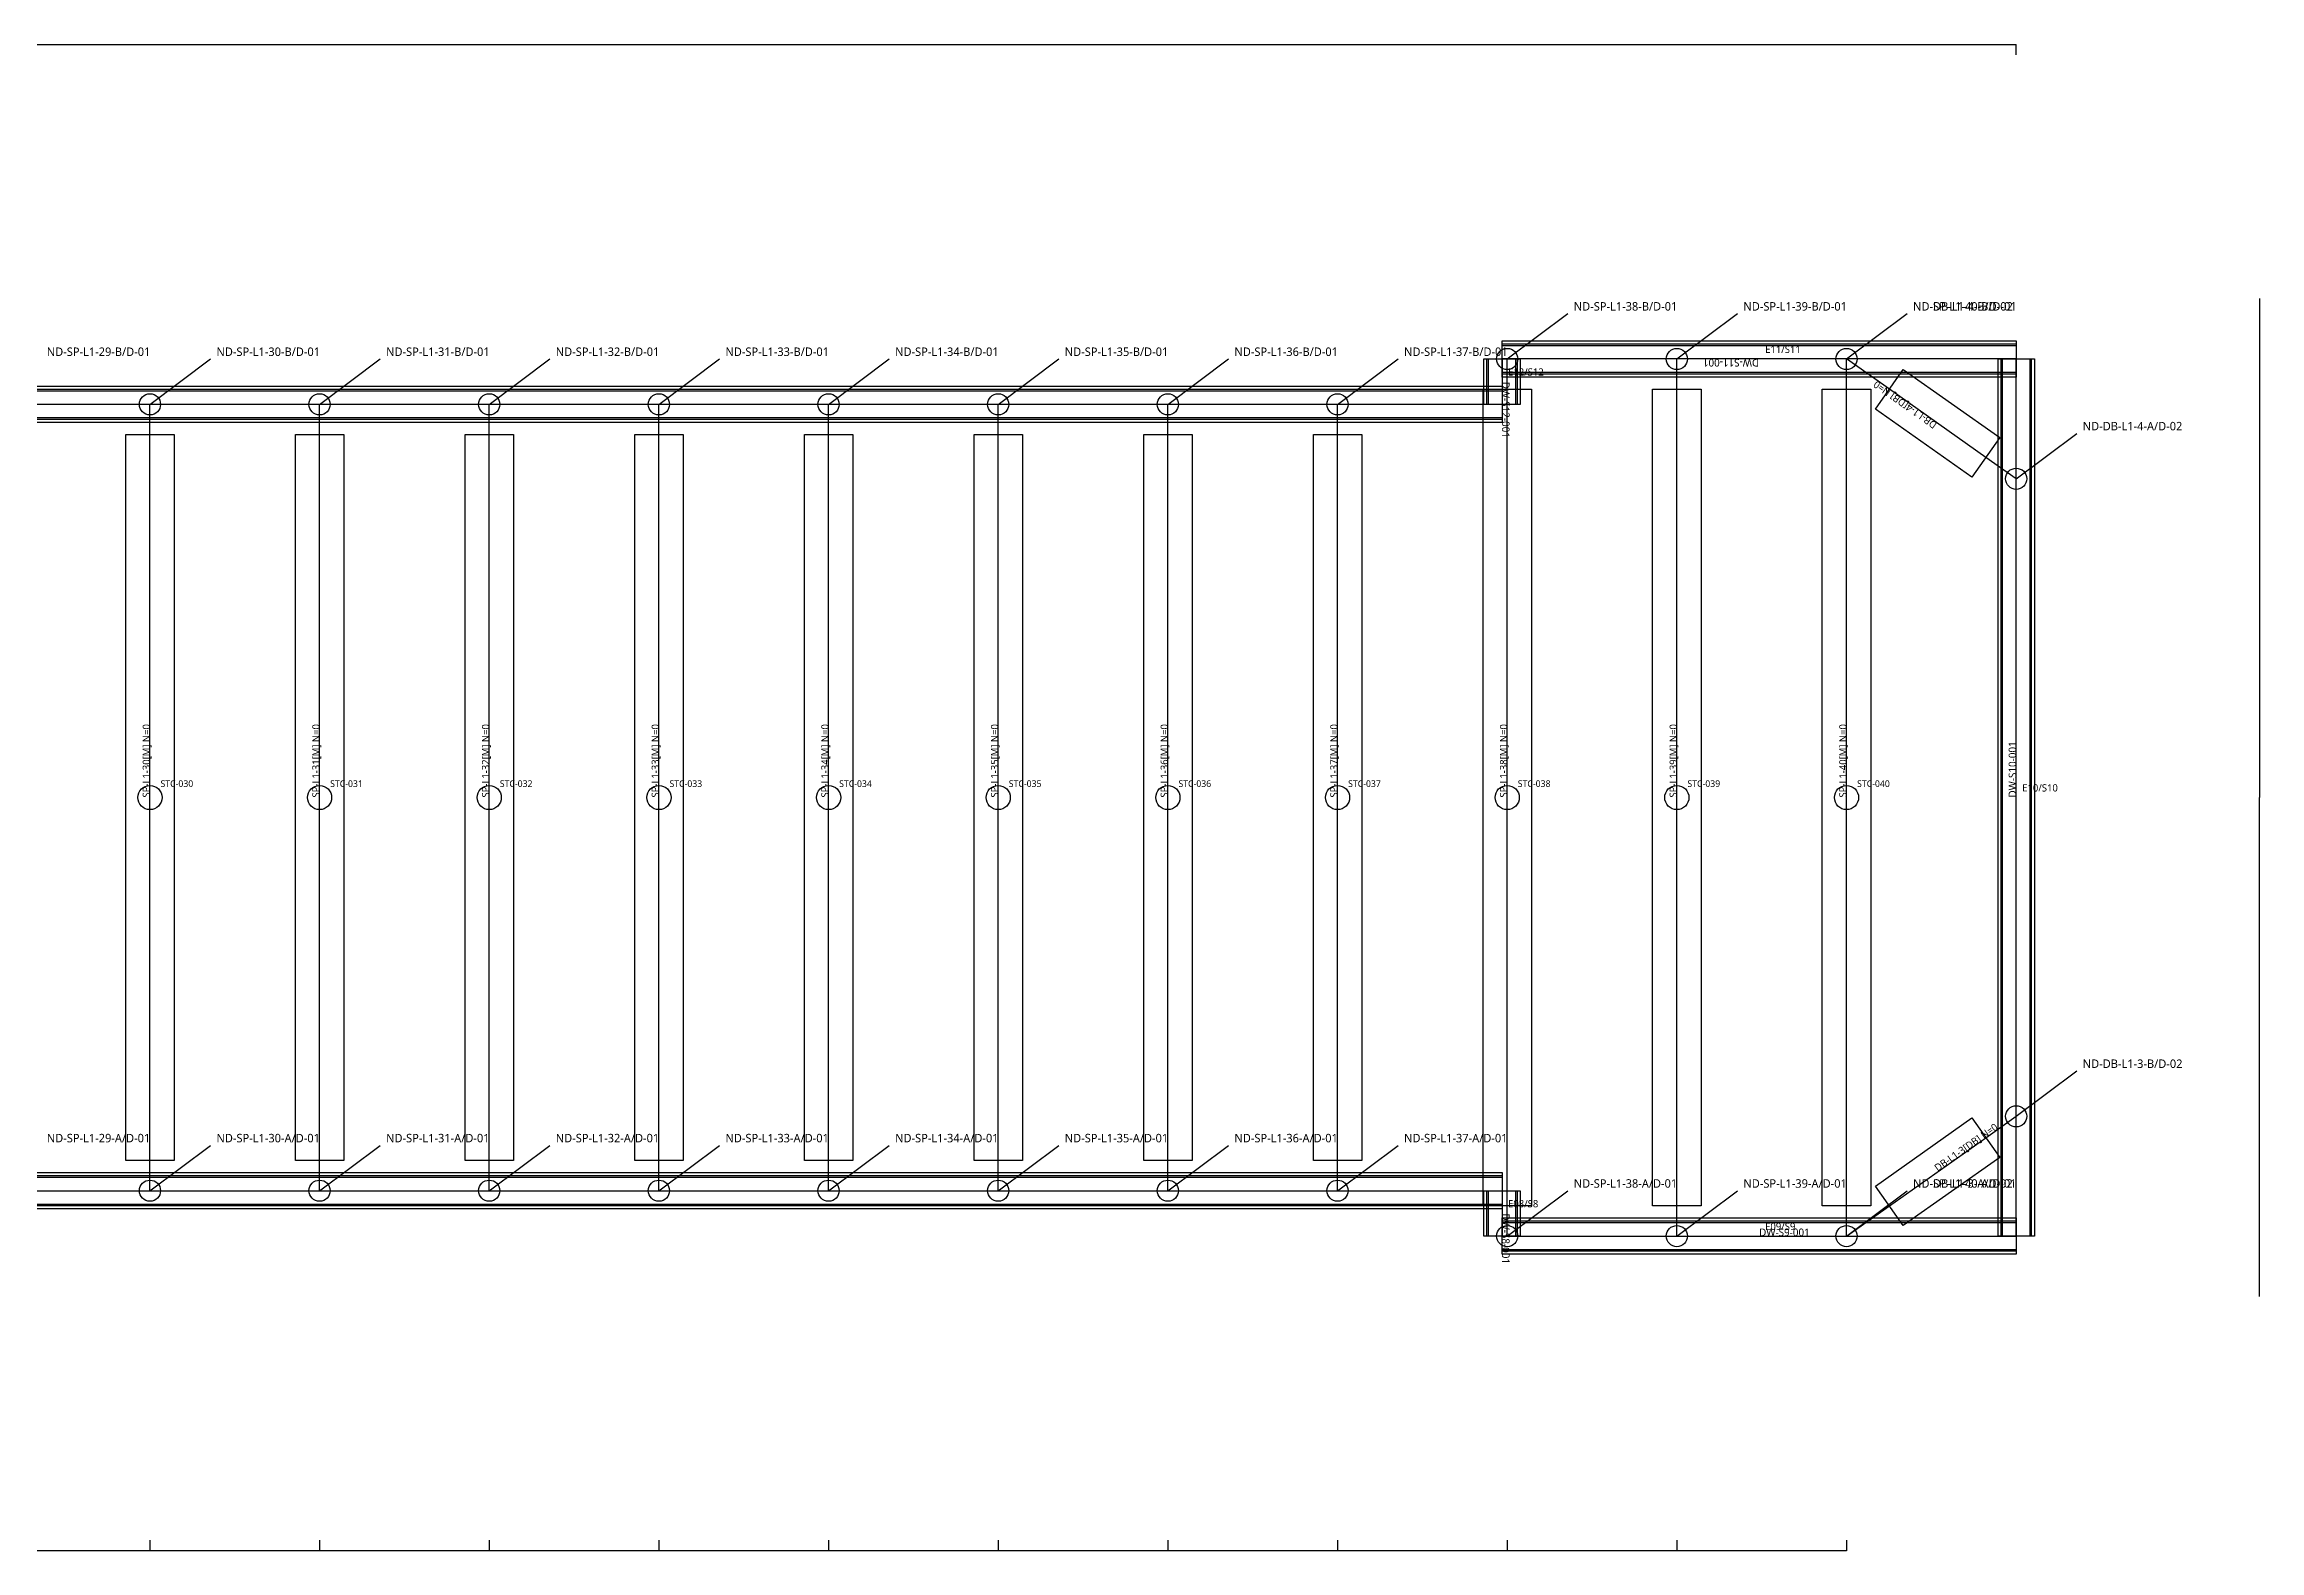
# Model space of a CAD drawing. Header units: millimetres. Extents: x -115600 to 213125, y -36808 to 24904.
# Drawn here: x 49801 to 123051, y -24902 to 24904 of the extents above; entities that cross this region are included whole.
import ezdxf

# ---------------------------------------------------------------- set-up
doc = ezdxf.new("R2010")
doc.units = ezdxf.units.MM
for name, color, linetype in [('PIT_COLUMN', 4, 'CONTINUOUS'), ('PIT_DIM', 5, 'CONTINUOUS'), ('PIT_EXCAVATION', 2, 'CONTINUOUS'), ('PIT_LEADER', 6, 'CONTINUOUS'), ('PIT_NODE', 4, 'CONTINUOUS'), ('PIT_RIGID_ARM', 4, 'CONTINUOUS'), ('PIT_SUPPORT_L01_CORNER', 4, 'CONTINUOUS'), ('PIT_SUPPORT_L01_CORNER_CL', 4, 'CONTINUOUS'), ('PIT_SUPPORT_L01_MAIN', 1, 'CONTINUOUS'), ('PIT_SUPPORT_L01_MAIN_CL', 1, 'CONTINUOUS'), ('PIT_TEXT', 7, 'CONTINUOUS'), ('PIT_WALE_CL', 7, 'CONTINUOUS'), ('PIT_WALE_L00', 1, 'CONTINUOUS'), ('PIT_WALE_L01', 2, 'CONTINUOUS'), ('PIT_WALL', 7, 'CONTINUOUS'), ('PIT_WALL_CL', 7, 'CONTINUOUS')]:
    doc.layers.add(name, color=color, linetype=linetype)
doc.styles.add('OpenSansCondensed-Light', font='OpenSansCondensed-Light.ttf')
doc.styles.add('PIT_CN', font='msyh.ttf')
doc.dimstyles.new('EZDXF', dxfattribs={"dimtxt": 0.25, "dimasz": 0.175, "dimexe": 0.375, "dimexo": 0.125, "dimgap": 0.1, "dimtad": 1, "dimlfac": 100, "dimzin": 12, "dimdsep": 46, "dimtxsty": 'OpenSansCondensed-Light', "dimblk": 'ARCHTICK', "dimcen": 2.5, "dimazin": 3, "dimtfac": 0.5, "dimtmove": 2, "dimatfit": 3})
doc.dimstyles.new('PIT_DIM', dxfattribs={"dimtxt": 3, "dimasz": 2.5, "dimexe": 1.5, "dimexo": 1, "dimgap": 1, "dimtad": 1, "dimdec": 0, "dimlfac": 100, "dimzin": 12, "dimdsep": 46, "dimtxsty": 'PIT_CN', "dimblk": 'ARCHTICK', "dimcen": 2.5, "dimazin": 3, "dimtfac": 0.5, "dimtmove": 2, "dimatfit": 3})

# ---------------------------------------------------------------- blocks, each defined once
blk = doc.blocks.new('_ARCHTICK')
at = {"color": 0, "linetype": 'BYBLOCK', "const_width": 0.15}
blk.add_lwpolyline([(-0.5, -0.5), (0.5, 0.5)], dxfattribs=at)
blk = doc.blocks.new('*D1')
for p, q in [((-115000, 24551), (-115000, 24901.5)), ((-115000, 24900), (115000, 24900)), ((115000, 24551), (115000, 24901.5))]:
    blk.add_line(p, q)
at = {"layer": 'Defpoints'}
for p in [(-115000, 24900), (-115000, 24550), (115000, 24550)]:
    blk.add_point(p, dxfattribs=at)
at = {"layer": 'PIT_DIM', "xscale": 2.5, "yscale": 2.5, "rotation": 180}
blk.add_blockref('_ARCHTICK', (-115000, 24900), dxfattribs=at)
at = {"layer": 'PIT_DIM', "xscale": 2.5, "yscale": 2.5}
blk.add_blockref('_ARCHTICK', (115000, 24900), dxfattribs=at)
at = {"layer": 'PIT_DIM', "insert": (0, 24902.5), "char_height": 3, "attachment_point": 5, "style": 'PIT_CN'}
blk.add_mtext('23000000', dxfattribs=at)
blk = doc.blocks.new('*D2')
for p, q in [((123050, 16499), (123050, -1.5)), ((123050, -16499), (123050, 1.5)), ((123050, 0), (123050, 0))]:
    blk.add_line(p, q)
at = {"layer": 'Defpoints'}
for p in [(123050, 16500), (123050, 0), (123050, -16500)]:
    blk.add_point(p, dxfattribs=at)
at = {"layer": 'PIT_DIM', "xscale": 2.5, "yscale": 2.5}
blk.add_blockref('_ARCHTICK', (123050, 0), dxfattribs=at)
at = {"layer": 'PIT_DIM', "xscale": 2.5, "yscale": 2.5, "rotation": 180}
blk.add_blockref('_ARCHTICK', (123050, 0), dxfattribs=at)
at = {"layer": 'PIT_DIM', "insert": (123050, 4), "char_height": 3, "attachment_point": 5, "style": 'PIT_CN'}
blk.add_mtext('0', dxfattribs=at)
blk = doc.blocks.new('*D31')
for p, q in [((47683, -24551), (47683, -24901.5)), ((47683, -24900), (53293, -24900)), ((53293, -24551), (53293, -24901.5))]:
    blk.add_line(p, q)
at = {"layer": 'Defpoints'}
for p in [(47683, -24550), (47683, -24900), (53293, -24550)]:
    blk.add_point(p, dxfattribs=at)
at = {"layer": 'PIT_DIM', "xscale": 2.5, "yscale": 2.5, "rotation": 180}
blk.add_blockref('_ARCHTICK', (47683, -24900), dxfattribs=at)
at = {"layer": 'PIT_DIM', "xscale": 2.5, "yscale": 2.5}
blk.add_blockref('_ARCHTICK', (53293, -24900), dxfattribs=at)
at = {"layer": 'PIT_DIM', "insert": (50488, -24897.5), "char_height": 3, "attachment_point": 5, "style": 'PIT_CN'}
blk.add_mtext('561000', dxfattribs=at)
blk = doc.blocks.new('*D32')
for p, q in [((53293, -24551), (53293, -24901.5)), ((53293, -24900), (58902, -24900)), ((58902, -24551), (58902, -24901.5))]:
    blk.add_line(p, q)
at = {"layer": 'Defpoints'}
for p in [(53293, -24550), (53293, -24900), (58902, -24550)]:
    blk.add_point(p, dxfattribs=at)
at = {"layer": 'PIT_DIM', "xscale": 2.5, "yscale": 2.5, "rotation": 180}
blk.add_blockref('_ARCHTICK', (53293, -24900), dxfattribs=at)
at = {"layer": 'PIT_DIM', "xscale": 2.5, "yscale": 2.5}
blk.add_blockref('_ARCHTICK', (58902, -24900), dxfattribs=at)
at = {"layer": 'PIT_DIM', "insert": (56097.5, -24897.5), "char_height": 3, "attachment_point": 5, "style": 'PIT_CN'}
blk.add_mtext('560900', dxfattribs=at)
blk = doc.blocks.new('*D33')
for p, q in [((58902, -24551), (58902, -24901.5)), ((58902, -24900), (64512, -24900)), ((64512, -24551), (64512, -24901.5))]:
    blk.add_line(p, q)
at = {"layer": 'Defpoints'}
for p in [(58902, -24550), (58902, -24900), (64512, -24550)]:
    blk.add_point(p, dxfattribs=at)
at = {"layer": 'PIT_DIM', "xscale": 2.5, "yscale": 2.5, "rotation": 180}
blk.add_blockref('_ARCHTICK', (58902, -24900), dxfattribs=at)
at = {"layer": 'PIT_DIM', "xscale": 2.5, "yscale": 2.5}
blk.add_blockref('_ARCHTICK', (64512, -24900), dxfattribs=at)
at = {"layer": 'PIT_DIM', "insert": (61707, -24897.5), "char_height": 3, "attachment_point": 5, "style": 'PIT_CN'}
blk.add_mtext('561000', dxfattribs=at)
blk = doc.blocks.new('*D34')
for p, q in [((64512, -24551), (64512, -24901.5)), ((64512, -24900), (70122, -24900)), ((70122, -24551), (70122, -24901.5))]:
    blk.add_line(p, q)
at = {"layer": 'Defpoints'}
for p in [(64512, -24550), (64512, -24900), (70122, -24550)]:
    blk.add_point(p, dxfattribs=at)
at = {"layer": 'PIT_DIM', "xscale": 2.5, "yscale": 2.5, "rotation": 180}
blk.add_blockref('_ARCHTICK', (64512, -24900), dxfattribs=at)
at = {"layer": 'PIT_DIM', "xscale": 2.5, "yscale": 2.5}
blk.add_blockref('_ARCHTICK', (70122, -24900), dxfattribs=at)
at = {"layer": 'PIT_DIM', "insert": (67317, -24897.5), "char_height": 3, "attachment_point": 5, "style": 'PIT_CN'}
blk.add_mtext('561000', dxfattribs=at)
blk = doc.blocks.new('*D35')
for p, q in [((70122, -24551), (70122, -24901.5)), ((70122, -24900), (75732, -24900)), ((75732, -24551), (75732, -24901.5))]:
    blk.add_line(p, q)
at = {"layer": 'Defpoints'}
for p in [(70122, -24550), (70122, -24900), (75732, -24550)]:
    blk.add_point(p, dxfattribs=at)
at = {"layer": 'PIT_DIM', "xscale": 2.5, "yscale": 2.5, "rotation": 180}
blk.add_blockref('_ARCHTICK', (70122, -24900), dxfattribs=at)
at = {"layer": 'PIT_DIM', "xscale": 2.5, "yscale": 2.5}
blk.add_blockref('_ARCHTICK', (75732, -24900), dxfattribs=at)
at = {"layer": 'PIT_DIM', "insert": (72927, -24897.5), "char_height": 3, "attachment_point": 5, "style": 'PIT_CN'}
blk.add_mtext('561000', dxfattribs=at)
blk = doc.blocks.new('*D36')
for p, q in [((75732, -24551), (75732, -24901.5)), ((75732, -24900), (81341, -24900)), ((81341, -24551), (81341, -24901.5))]:
    blk.add_line(p, q)
at = {"layer": 'Defpoints'}
for p in [(75732, -24550), (75732, -24900), (81341, -24550)]:
    blk.add_point(p, dxfattribs=at)
at = {"layer": 'PIT_DIM', "xscale": 2.5, "yscale": 2.5, "rotation": 180}
blk.add_blockref('_ARCHTICK', (75732, -24900), dxfattribs=at)
at = {"layer": 'PIT_DIM', "xscale": 2.5, "yscale": 2.5}
blk.add_blockref('_ARCHTICK', (81341, -24900), dxfattribs=at)
at = {"layer": 'PIT_DIM', "insert": (78536.5, -24897.5), "char_height": 3, "attachment_point": 5, "style": 'PIT_CN'}
blk.add_mtext('560900', dxfattribs=at)
blk = doc.blocks.new('*D37')
for p, q in [((81341, -24551), (81341, -24901.5)), ((81341, -24900), (86951, -24900)), ((86951, -24551), (86951, -24901.5))]:
    blk.add_line(p, q)
at = {"layer": 'Defpoints'}
for p in [(81341, -24550), (81341, -24900), (86951, -24550)]:
    blk.add_point(p, dxfattribs=at)
at = {"layer": 'PIT_DIM', "xscale": 2.5, "yscale": 2.5, "rotation": 180}
blk.add_blockref('_ARCHTICK', (81341, -24900), dxfattribs=at)
at = {"layer": 'PIT_DIM', "xscale": 2.5, "yscale": 2.5}
blk.add_blockref('_ARCHTICK', (86951, -24900), dxfattribs=at)
at = {"layer": 'PIT_DIM', "insert": (84146, -24897.5), "char_height": 3, "attachment_point": 5, "style": 'PIT_CN'}
blk.add_mtext('561000', dxfattribs=at)
blk = doc.blocks.new('*D38')
for p, q in [((86951, -24551), (86951, -24901.5)), ((86951, -24900), (92561, -24900)), ((92561, -24551), (92561, -24901.5))]:
    blk.add_line(p, q)
at = {"layer": 'Defpoints'}
for p in [(86951, -24550), (86951, -24900), (92561, -24550)]:
    blk.add_point(p, dxfattribs=at)
at = {"layer": 'PIT_DIM', "xscale": 2.5, "yscale": 2.5, "rotation": 180}
blk.add_blockref('_ARCHTICK', (86951, -24900), dxfattribs=at)
at = {"layer": 'PIT_DIM', "xscale": 2.5, "yscale": 2.5}
blk.add_blockref('_ARCHTICK', (92561, -24900), dxfattribs=at)
at = {"layer": 'PIT_DIM', "insert": (89756, -24897.5), "char_height": 3, "attachment_point": 5, "style": 'PIT_CN'}
blk.add_mtext('561000', dxfattribs=at)
blk = doc.blocks.new('*D39')
for p, q in [((92561, -24551), (92561, -24901.5)), ((92561, -24900), (98171, -24900)), ((98171, -24551), (98171, -24901.5))]:
    blk.add_line(p, q)
at = {"layer": 'Defpoints'}
for p in [(92561, -24550), (92561, -24900), (98171, -24550)]:
    blk.add_point(p, dxfattribs=at)
at = {"layer": 'PIT_DIM', "xscale": 2.5, "yscale": 2.5, "rotation": 180}
blk.add_blockref('_ARCHTICK', (92561, -24900), dxfattribs=at)
at = {"layer": 'PIT_DIM', "xscale": 2.5, "yscale": 2.5}
blk.add_blockref('_ARCHTICK', (98171, -24900), dxfattribs=at)
at = {"layer": 'PIT_DIM', "insert": (95366, -24897.5), "char_height": 3, "attachment_point": 5, "style": 'PIT_CN'}
blk.add_mtext('561000', dxfattribs=at)
blk = doc.blocks.new('*D40')
for p, q in [((98171, -24551), (98171, -24901.5)), ((98171, -24900), (103780, -24900)), ((103780, -24551), (103780, -24901.5))]:
    blk.add_line(p, q)
at = {"layer": 'Defpoints'}
for p in [(98171, -24550), (98171, -24900), (103780, -24550)]:
    blk.add_point(p, dxfattribs=at)
at = {"layer": 'PIT_DIM', "xscale": 2.5, "yscale": 2.5, "rotation": 180}
blk.add_blockref('_ARCHTICK', (98171, -24900), dxfattribs=at)
at = {"layer": 'PIT_DIM', "xscale": 2.5, "yscale": 2.5}
blk.add_blockref('_ARCHTICK', (103780, -24900), dxfattribs=at)
at = {"layer": 'PIT_DIM', "insert": (100975.5, -24897.5), "char_height": 3, "attachment_point": 5, "style": 'PIT_CN'}
blk.add_mtext('560900', dxfattribs=at)
blk = doc.blocks.new('*D41')
for p, q in [((103780, -24551), (103780, -24901.5)), ((103780, -24900), (109390, -24900)), ((109390, -24551), (109390, -24901.5))]:
    blk.add_line(p, q)
at = {"layer": 'Defpoints'}
for p in [(103780, -24550), (103780, -24900), (109390, -24550)]:
    blk.add_point(p, dxfattribs=at)
at = {"layer": 'PIT_DIM', "xscale": 2.5, "yscale": 2.5, "rotation": 180}
blk.add_blockref('_ARCHTICK', (103780, -24900), dxfattribs=at)
at = {"layer": 'PIT_DIM', "xscale": 2.5, "yscale": 2.5}
blk.add_blockref('_ARCHTICK', (109390, -24900), dxfattribs=at)
at = {"layer": 'PIT_DIM', "insert": (106585, -24897.5), "char_height": 3, "attachment_point": 5, "style": 'PIT_CN'}
blk.add_mtext('561000', dxfattribs=at)

msp = doc.modelspace()

# ---------------------------------------------------------------- linework, layer by layer
at = {"layer": 'PIT_COLUMN'}
for centre in [(53293, 0), (58902, 0), (64512, 0), (70122, 0), (75732, 0), (81341, 0), (86951, 0), (92561, 0), (98171, 0), (103780, 0), (109390, 0)]:
    msp.add_circle(centre, 400, dxfattribs=at)
at = {"layer": 'PIT_EXCAVATION'}
msp.add_lwpolyline([(-115000, -14000), (-99000, -14000), (-99000, -12000), (-39000, -12000), (-39000, -16500), (-13000, -16500), (-13000, -13000), (98000, -13000), (98000, -14500), (115000, -14500), (115000, 14500), (98000, 14500), (98000, 13000), (-13000, 13000), (-13000, 16500), (-39000, 16500), (-39000, 12000), (-99000, 12000), (-99000, 14000), (-115000, 14000)], close=True, dxfattribs=at)
at = {"layer": 'PIT_NODE'}
for centre in [(98171, 14500), (103780, 14500), (109390, 14500), (109390, 14500), (53293, 13000), (58902, 13000), (64512, 13000), (70122, 13000), (75732, 13000), (81341, 13000), (86951, 13000), (92561, 13000), (115000, 10540), (115000, -10540), (53293, -13000), (58902, -13000), (64512, -13000), (70122, -13000), (75732, -13000), (81341, -13000), (86951, -13000), (92561, -13000), (98171, -14500), (103780, -14500), (109390, -14500), (109390, -14500)]:
    msp.add_circle(centre, 350, dxfattribs=at)
at = {"layer": 'PIT_RIGID_ARM'}
for p, q in [((98171, 13500), (98171, 14500)), ((103780, 13500), (103780, 14500)), ((109390, 13500), (109390, 14500)), ((110806.7, 13500), (109390, 14500)), ((53293, 12000), (53293, 13000)), ((58902, 12000), (58902, 13000)), ((64512, 12000), (64512, 13000)), ((70122, 12000), (70122, 13000)), ((75732, 12000), (75732, 13000)), ((81341, 12000), (81341, 13000)), ((86951, 12000), (86951, 13000)), ((92561, 12000), (92561, 13000)), ((115000, 10540), (114000, 11245.9)), ((114000, -11245.9), (115000, -10540)), ((53293, -13000), (53293, -12000)), ((58902, -13000), (58902, -12000)), ((64512, -13000), (64512, -12000)), ((70122, -13000), (70122, -12000)), ((75732, -13000), (75732, -12000)), ((81341, -13000), (81341, -12000)), ((86951, -13000), (86951, -12000)), ((92561, -13000), (92561, -12000)), ((98171, -14500), (98171, -13500)), ((103780, -14500), (103780, -13500)), ((109390, -14500), (109390, -13500)), ((109390, -14500), (110806.7, -13500))]:
    msp.add_line(p, q, dxfattribs=at)
at = {"layer": 'PIT_SUPPORT_L01_CORNER'}
for points in [[(113538.653, 10592.326), (110345.353, 12846.426), (111268.047, 14153.574), (114461.347, 11899.474)], [(110345.353, -12846.426), (113538.653, -10592.326), (114461.347, -11899.474), (111268.047, -14153.574)]]:
    msp.add_lwpolyline(points, close=True, dxfattribs=at)
at = {"layer": 'PIT_SUPPORT_L01_CORNER_CL'}
for p, q in [((114000, 11245.9), (110806.7, 13500)), ((110806.7, -13500), (114000, -11245.9))]:
    msp.add_line(p, q, dxfattribs=at)
at = {"layer": 'PIT_SUPPORT_L01_MAIN'}
for points in [[(97371, -13500), (97371, 13500), (98971, 13500), (98971, -13500)], [(102980, -13500), (102980, 13500), (104580, 13500), (104580, -13500)], [(108590, -13500), (108590, 13500), (110190, 13500), (110190, -13500)], [(52493, -12000), (52493, 12000), (54093, 12000), (54093, -12000)], [(58102, -12000), (58102, 12000), (59702, 12000), (59702, -12000)], [(63712, -12000), (63712, 12000), (65312, 12000), (65312, -12000)], [(69322, -12000), (69322, 12000), (70922, 12000), (70922, -12000)], [(74932, -12000), (74932, 12000), (76532, 12000), (76532, -12000)], [(80541, -12000), (80541, 12000), (82141, 12000), (82141, -12000)], [(86151, -12000), (86151, 12000), (87751, 12000), (87751, -12000)], [(91761, -12000), (91761, 12000), (93361, 12000), (93361, -12000)]]:
    msp.add_lwpolyline(points, close=True, dxfattribs=at)
at = {"layer": 'PIT_SUPPORT_L01_MAIN_CL'}
for p, q in [((98171, -13500), (98171, 13500)), ((103780, -13500), (103780, 13500)), ((109390, -13500), (109390, 13500)), ((53293, -12000), (53293, 12000)), ((58902, -12000), (58902, 12000)), ((64512, -12000), (64512, 12000)), ((70122, -12000), (70122, 12000)), ((75732, -12000), (75732, 12000)), ((81341, -12000), (81341, 12000)), ((86951, -12000), (86951, 12000)), ((92561, -12000), (92561, 12000))]:
    msp.add_line(p, q, dxfattribs=at)
at = {"layer": 'PIT_WALE_CL'}
for p, q in [((115000, 14500), (98000, 14500)), ((98000, 14500), (98000, 13000)), ((115000, 14500), (98000, 14500)), ((98000, 14500), (98000, 13000)), ((115000, -14500), (115000, 14500)), ((115000, -14500), (115000, 14500)), ((98000, 13000), (-13000, 13000)), ((98000, 13000), (-13000, 13000)), ((-13000, -13000), (98000, -13000)), ((-13000, -13000), (98000, -13000)), ((98000, -13000), (98000, -14500)), ((98000, -13000), (98000, -14500)), ((98000, -14500), (115000, -14500)), ((98000, -14500), (115000, -14500))]:
    msp.add_line(p, q, dxfattribs=at)
at = {"layer": 'PIT_WALE_L00'}
for points in [[(115000, 14000), (98000, 14000), (98000, 15000), (115000, 15000)], [(98500, 14500), (98500, 13000), (97500, 13000), (97500, 14500)], [(114500, -14500), (114500, 14500), (115500, 14500), (115500, -14500)], [(98000, 12500), (-13000, 12500), (-13000, 13500), (98000, 13500)], [(-13000, -12500), (98000, -12500), (98000, -13500), (-13000, -13500)], [(98500, -13000), (98500, -14500), (97500, -14500), (97500, -13000)], [(98000, -14000), (115000, -14000), (115000, -15000), (98000, -15000)]]:
    msp.add_lwpolyline(points, close=True, dxfattribs=at)
at = {"layer": 'PIT_WALE_L01'}
for points in [[(115000, 14050), (98000, 14050), (98000, 14950), (115000, 14950)], [(98450, 14500), (98450, 13000), (97550, 13000), (97550, 14500)], [(114550, -14500), (114550, 14500), (115450, 14500), (115450, -14500)], [(98000, 12550), (-13000, 12550), (-13000, 13450), (98000, 13450)], [(-13000, -12550), (98000, -12550), (98000, -13450), (-13000, -13450)], [(98450, -13000), (98450, -14500), (97550, -14500), (97550, -13000)], [(98000, -14050), (115000, -14050), (115000, -14950), (98000, -14950)]]:
    msp.add_lwpolyline(points, close=True, dxfattribs=at)
at = {"layer": 'PIT_WALL'}
for points in [[(115000, 13900), (98000, 13900), (98000, 15100), (115000, 15100)], [(98600, 14500), (98600, 13000), (97400, 13000), (97400, 14500)], [(114400, -14500), (114400, 14500), (115600, 14500), (115600, -14500)], [(98000, 12400), (-13000, 12400), (-13000, 13600), (98000, 13600)], [(-13000, -12400), (98000, -12400), (98000, -13600), (-13000, -13600)], [(98600, -13000), (98600, -14500), (97400, -14500), (97400, -13000)], [(98000, -13900), (115000, -13900), (115000, -15100), (98000, -15100)]]:
    msp.add_lwpolyline(points, close=True, dxfattribs=at)
at = {"layer": 'PIT_WALL_CL'}
for p, q in [((115000, 14500), (98000, 14500)), ((98000, 14500), (98000, 13000)), ((115000, -14500), (115000, 14500)), ((98000, 13000), (-13000, 13000)), ((-13000, -13000), (98000, -13000)), ((98000, -13000), (98000, -14500)), ((98000, -14500), (115000, -14500))]:
    msp.add_line(p, q, dxfattribs=at)

# ---------------------------------------------------------------- texts
at = {"layer": 'PIT_LEADER', "style": 'PIT_CN'}
for s, p in [('ND-SP-L1-38-B/D-01', (100371, 16100)), ('ND-SP-L1-39-B/D-01', (105980, 16100)), ('ND-SP-L1-40-B/D-01', (111590, 16100)), ('ND-DB-L1-4-B/D-02', (111590, 16100)), ('ND-SP-L1-29-B/D-01', (49883, 14600)), ('ND-SP-L1-30-B/D-01', (55493, 14600)), ('ND-SP-L1-31-B/D-01', (61102, 14600)), ('ND-SP-L1-32-B/D-01', (66712, 14600)), ('ND-SP-L1-33-B/D-01', (72322, 14600)), ('ND-SP-L1-34-B/D-01', (77932, 14600)), ('ND-SP-L1-35-B/D-01', (83541, 14600)), ('ND-SP-L1-36-B/D-01', (89151, 14600)), ('ND-SP-L1-37-B/D-01', (94761, 14600)), ('ND-DB-L1-4-A/D-02', (117200, 12140)), ('ND-DB-L1-3-B/D-02', (117200, -8940)), ('ND-SP-L1-29-A/D-01', (49883, -11400)), ('ND-SP-L1-30-A/D-01', (55493, -11400)), ('ND-SP-L1-31-A/D-01', (61102, -11400)), ('ND-SP-L1-32-A/D-01', (66712, -11400)), ('ND-SP-L1-33-A/D-01', (72322, -11400)), ('ND-SP-L1-34-A/D-01', (77932, -11400)), ('ND-SP-L1-35-A/D-01', (83541, -11400)), ('ND-SP-L1-36-A/D-01', (89151, -11400)), ('ND-SP-L1-37-A/D-01', (94761, -11400)), ('ND-SP-L1-38-A/D-01', (100371, -12900)), ('ND-SP-L1-39-A/D-01', (105980, -12900)), ('ND-SP-L1-40-A/D-01', (111590, -12900)), ('ND-DB-L1-3-A/D-02', (111590, -12900))]:
    msp.add_text(s, height=280, dxfattribs=at).set_placement(p)
at = {"layer": 'PIT_TEXT', "style": 'PIT_CN'}
for s, height, p in [('E11/S11', 240, (106700, 14700)), ('E12/S12', 240, (98200, 13950)), ('STC-030', 220, (53643, 350)), ('STC-031', 220, (59252, 350)), ('STC-032', 220, (64862, 350)), ('STC-033', 220, (70472, 350)), ('STC-034', 220, (76082, 350)), ('STC-035', 220, (81691, 350)), ('STC-036', 220, (87301, 350)), ('STC-037', 220, (92911, 350)), ('STC-038', 220, (98521, 350)), ('STC-039', 220, (104130, 350)), ('STC-040', 220, (109740, 350)), ('E10/S10', 240, (115200, 200)), ('E08/S8', 240, (98200, -13550)), ('DW-S9-001', 250, (106500, -14500)), ('E09/S9', 240, (106700, -14300))]:
    msp.add_text(s, height=height, dxfattribs=at).set_placement(p)
for s, height, rotation, p in [('DW-S11-001', 250, 180, (106500, 14500)), ('DW-S12-001', 250, -90, (98000, 13750)), ('DB-L1-4[DB] N=0', 240, 144.78233659, (112403.35, 12372.95)), ('SP-L1-30[M] N=0', 240, 90, (53293, 0)), ('SP-L1-31[M] N=0', 240, 90, (58902, 0)), ('SP-L1-32[M] N=0', 240, 90, (64512, 0)), ('SP-L1-33[M] N=0', 240, 90, (70122, 0)), ('SP-L1-34[M] N=0', 240, 90, (75732, 0)), ('SP-L1-35[M] N=0', 240, 90, (81341, 0)), ('SP-L1-36[M] N=0', 240, 90, (86951, 0)), ('SP-L1-37[M] N=0', 240, 90, (92561, 0)), ('SP-L1-38[M] N=0', 240, 90, (98171, 0)), ('SP-L1-39[M] N=0', 240, 90, (103780, 0)), ('SP-L1-40[M] N=0', 240, 90, (109390, 0)), ('DW-S10-001', 250, 90, (115000, 0)), ('DB-L1-3[DB] N=0', 240, 35.21766341, (112403.35, -12372.95)), ('DW-S8-001', 250, -90, (98000, -13750))]:
    msp.add_text(s, height=height, rotation=rotation, dxfattribs=at).set_placement(p)

# ---------------------------------------------------------------- dimensions: what is measured, and where the dimension line sits
at = {"layer": 'PIT_DIM'}
for base, p1, p2, text, picture, middle in [((-115000, 24900), (-115000, 24550), (115000, 24550), '总长 230.000m', '*D1', (0, 24902.5)), ((123050, 0), (123050, -16500), (123050, 16500), '总宽 33.000m', '*D2', (123050, 4)), ((47683, -24900), (47683, -24550), (53293, -24550), '5.610', '*D31', (50488, -24897.5)), ((53293, -24900), (53293, -24550), (58902, -24550), '5.609', '*D32', (56097.5, -24897.5)), ((58902, -24900), (58902, -24550), (64512, -24550), '5.610', '*D33', (61707, -24897.5)), ((64512, -24900), (64512, -24550), (70122, -24550), '5.610', '*D34', (67317, -24897.5)), ((70122, -24900), (70122, -24550), (75732, -24550), '5.610', '*D35', (72927, -24897.5)), ((75732, -24900), (75732, -24550), (81341, -24550), '5.609', '*D36', (78536.5, -24897.5)), ((81341, -24900), (81341, -24550), (86951, -24550), '5.610', '*D37', (84146, -24897.5)), ((86951, -24900), (86951, -24550), (92561, -24550), '5.610', '*D38', (89756, -24897.5)), ((92561, -24900), (92561, -24550), (98171, -24550), '5.610', '*D39', (95366, -24897.5)), ((98171, -24900), (98171, -24550), (103780, -24550), '5.609', '*D40', (100975.5, -24897.5)), ((103780, -24900), (103780, -24550), (109390, -24550), '5.610', '*D41', (106585, -24897.5))]:
    dim = msp.add_linear_dim(base=base, p1=p1, p2=p2, text=text, dimstyle='PIT_DIM', dxfattribs=at)
    dim.commit()
    dim.dimension.update_dxf_attribs({"geometry": picture, "text_midpoint": middle})

# ---------------------------------------------------------------- leaders
at = {"layer": 'PIT_LEADER'}
for points in [[(98171, 14500), (100171, 16000)], [(103780, 14500), (105780, 16000)], [(109390, 14500), (111390, 16000)], [(109390, 14500), (111390, 16000)], [(53293, 13000), (55293, 14500)], [(58902, 13000), (60902, 14500)], [(64512, 13000), (66512, 14500)], [(70122, 13000), (72122, 14500)], [(75732, 13000), (77732, 14500)], [(81341, 13000), (83341, 14500)], [(86951, 13000), (88951, 14500)], [(92561, 13000), (94561, 14500)], [(115000, 10540), (117000, 12040)], [(115000, -10540), (117000, -9040)], [(53293, -13000), (55293, -11500)], [(58902, -13000), (60902, -11500)], [(64512, -13000), (66512, -11500)], [(70122, -13000), (72122, -11500)], [(75732, -13000), (77732, -11500)], [(81341, -13000), (83341, -11500)], [(86951, -13000), (88951, -11500)], [(92561, -13000), (94561, -11500)], [(98171, -14500), (100171, -13000)], [(103780, -14500), (105780, -13000)], [(109390, -14500), (111390, -13000)], [(109390, -14500), (111390, -13000)]]:
    msp.add_leader(points, dimstyle='EZDXF', dxfattribs=at)

doc.saveas('drawing.dxf')
